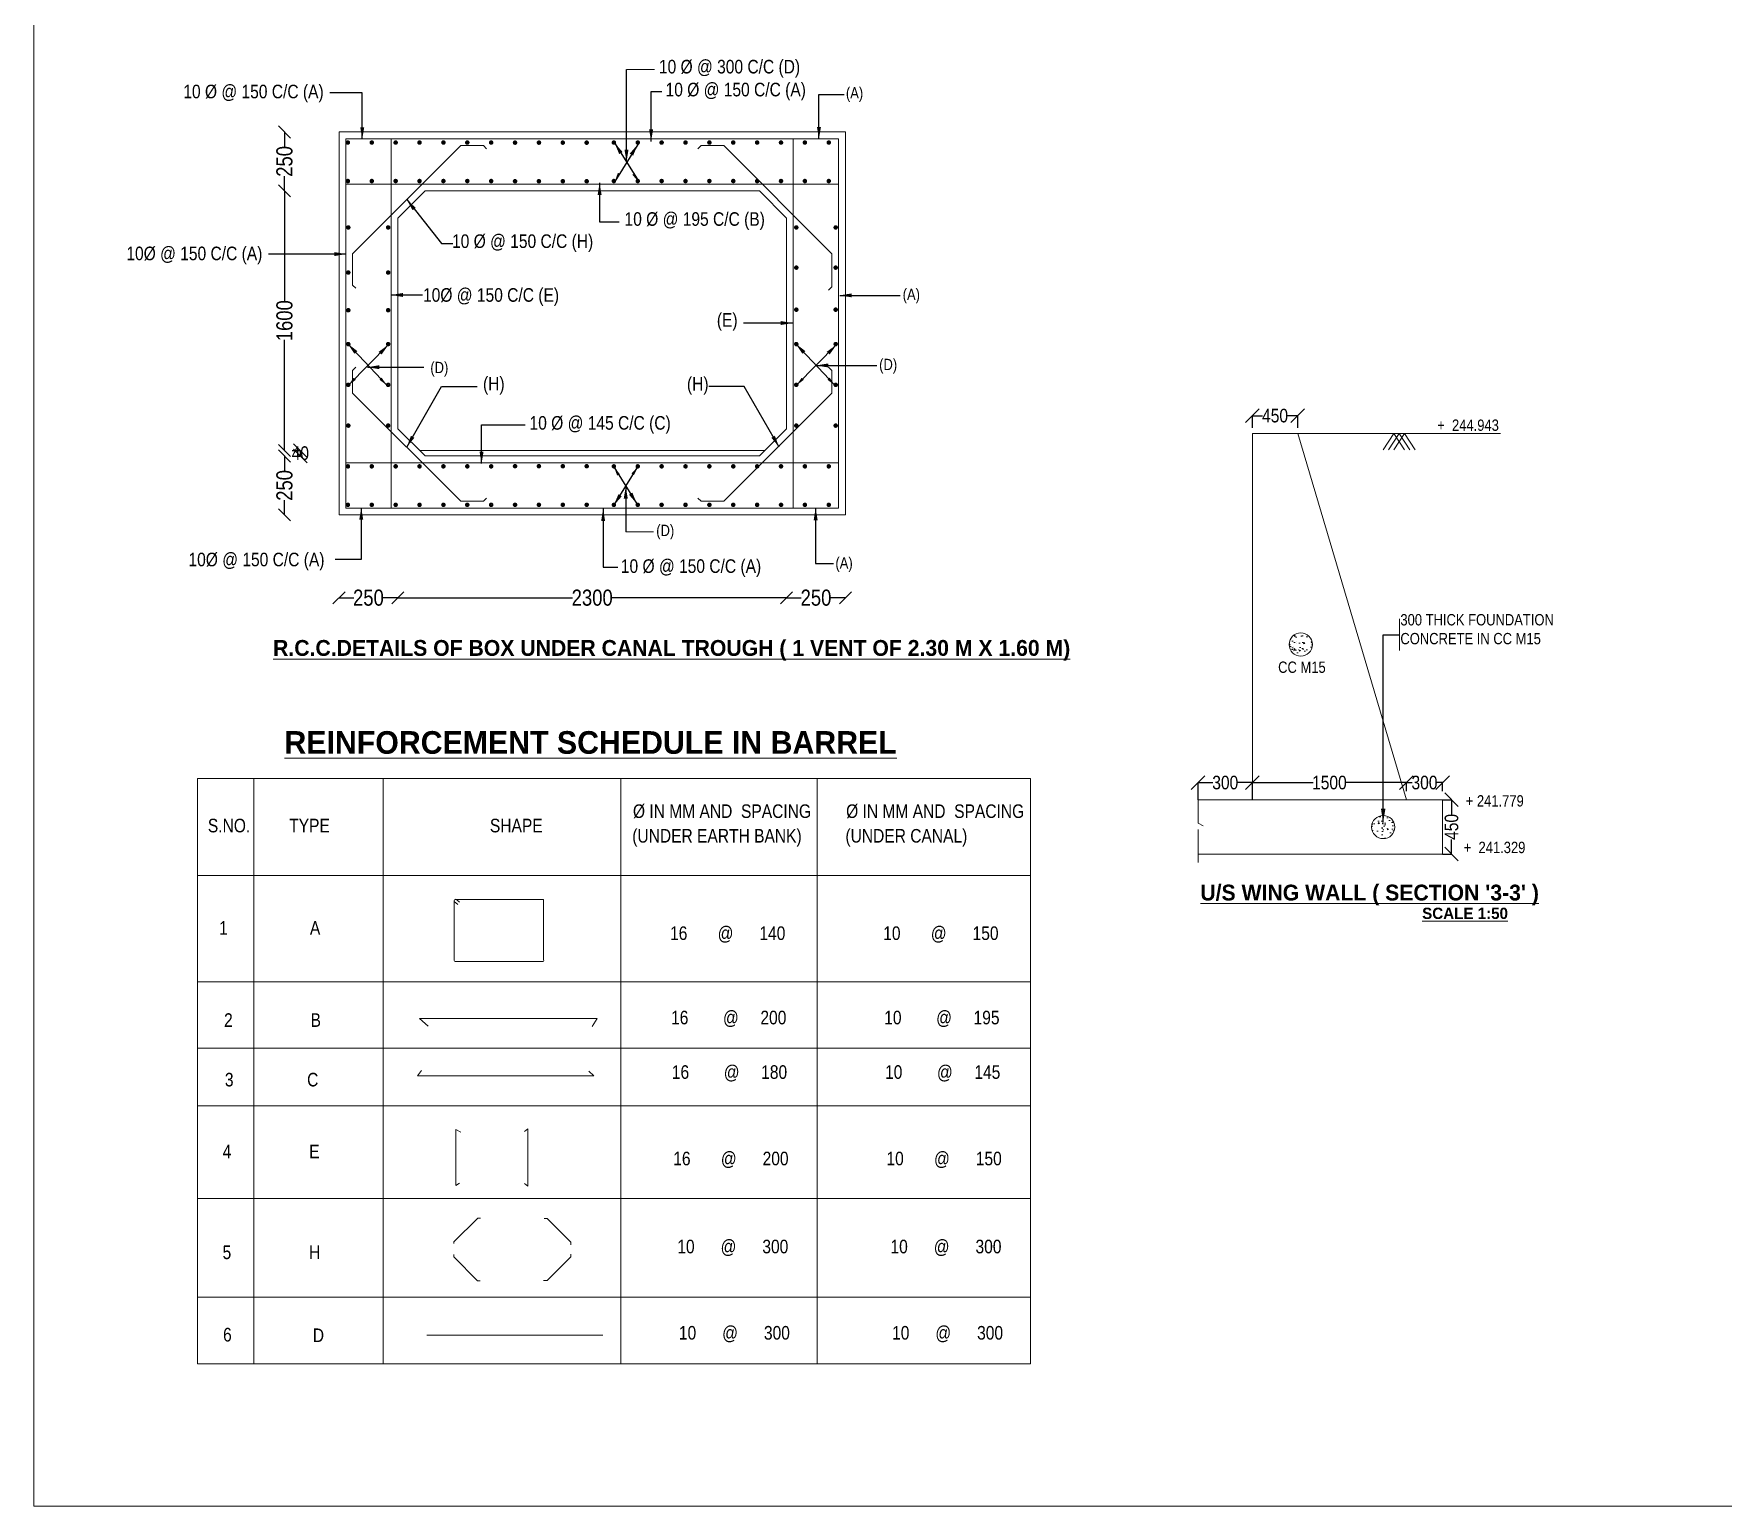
# Model space of a CAD drawing. Header units: inches. Extents: x -127010 to -52393, y 506486 to 562474.
# Drawn here: x -127010 to -89701, y 506486 to 539004 of the extents above; entities that cross this region are included whole.
import ezdxf

# ---------------------------------------------------------------- set-up
doc = ezdxf.new("R2010")
doc.units = ezdxf.units.IN
doc.header["$LTSCALE"] = 1000
doc.header["$MEASUREMENT"] = 0
for name, color, linetype in [('abutment', 6, 'Continuous'), ('DIM', 3, 'Continuous'), ('STEEL', 5, 'Continuous'), ('TEXT_GENERAL', 4, 'Continuous')]:
    doc.layers.add(name, color=color, linetype=linetype)
doc.styles.add('ARIAL NARROW', font='ARIALN.TTF')
doc.styles.add('CITYBLUEPR', font='cityb___.ttf')
doc.dimstyles.new('STANDARD$0', dxfattribs={"dimscale": 88.888889, "dimtxt": 0.02, "dimasz": 0.02, "dimexe": 0.05, "dimexo": 0.1, "dimgap": 0.002, "dimtad": 2, "dimdec": 0, "dimzin": 1, "dimdsep": 46, "dimtxsty": 'Standard', "dimblk": 'OBLIQUE', "dimcen": 0.09, "dimadec": 0, "dimazin": 0, "dimtfac": 1, "dimtdec": 4, "dimtofl": 0, "dimtmove": 0, "dimatfit": 3, "dimfxl": 1, "dimtolj": 1, "dimtzin": 1, "dimarcsym": 0})
doc.dimstyles.new('STANDARD$7', dxfattribs={"dimtxt": 2, "dimasz": 2, "dimexe": 1.25, "dimexo": 0.625, "dimtad": 1, "dimdec": 0, "dimlfac": 0.5, "dimdsep": 46, "dimtxsty": 'Standard', "dimblk": 'OBLIQUE', "dimcen": 2.5, "dimadec": 0, "dimazin": 0, "dimtfac": 1, "dimtdec": 0, "dimtmove": 0, "dimatfit": 3, "dimfxl": 1, "dimtolj": 1, "dimtzin": 0, "dimarcsym": 0})

# ---------------------------------------------------------------- blocks, each defined once
blk = doc.blocks.new('_Oblique')
at = {"color": 0, "linetype": 'ByBlock', "lineweight": -2}
blk.add_line((-0.5, -0.5), (0.5, 0.5), dxfattribs=at)
blk = doc.blocks.new('*D37')
at = {"layer": 'Defpoints', "color": 0, "transparency": 16777216}
for p in [(-100098, 530570), (-100098, 530303), (-99098, 530303)]:
    blk.add_point(p, dxfattribs=at)
at = {"layer": 'STEEL', "color": 0, "lineweight": -2, "transparency": 16777216}
for p, q in [((-100098, 530304), (-100098, 530571)), ((-100098, 530570), (-99875, 530570)), ((-99098, 530570), (-99321, 530570)), ((-99098, 530304), (-99098, 530571))]:
    blk.add_line(p, q, dxfattribs=at)
at = {"layer": 'STEEL', "color": 0, "lineweight": -2, "transparency": 16777216, "xscale": 300, "yscale": 300, "zscale": 300, "rotation": 180}
blk.add_blockref('_Oblique', (-100098, 530570), dxfattribs=at)
at = {"layer": 'STEEL', "color": 0, "lineweight": -2, "transparency": 16777216, "xscale": 300, "yscale": 300, "zscale": 300}
blk.add_blockref('_Oblique', (-99098, 530570), dxfattribs=at)
at = {"layer": 'STEEL', "color": 0, "lineweight": 13, "transparency": 16777216, "insert": (-99598, 530570), "char_height": 300, "attachment_point": 5, "style": 'ARIAL NARROW'}
blk.add_mtext('\\A1;450', dxfattribs=at)
blk = doc.blocks.new('*D38')
at = {"layer": 'Defpoints', "color": 0, "transparency": 16777216}
for p in [(-100098, 522466), (-100098, 522278), (-96698, 522278)]:
    blk.add_point(p, dxfattribs=at)
at = {"layer": 'STEEL', "color": 0, "lineweight": -2, "transparency": 16777216}
for p, q in [((-100098, 522279), (-100098, 522468)), ((-100098, 522466), (-98754, 522466)), ((-96698, 522466), (-98042, 522466)), ((-96698, 522278), (-96698, 522468))]:
    blk.add_line(p, q, dxfattribs=at)
at = {"layer": 'STEEL', "color": 0, "lineweight": -2, "transparency": 16777216, "xscale": 300, "yscale": 300, "zscale": 300, "rotation": 180}
blk.add_blockref('_Oblique', (-100098, 522466), dxfattribs=at)
at = {"layer": 'STEEL', "color": 0, "lineweight": -2, "transparency": 16777216, "xscale": 300, "yscale": 300, "zscale": 300}
blk.add_blockref('_Oblique', (-96698, 522466), dxfattribs=at)
at = {"layer": 'STEEL', "color": 0, "lineweight": 13, "transparency": 16777216, "insert": (-98398, 522466), "char_height": 300, "attachment_point": 5, "style": 'ARIAL NARROW'}
blk.add_mtext('\\A1;1500', dxfattribs=at)
blk = doc.blocks.new('*D39')
at = {"layer": 'Defpoints', "color": 0, "transparency": 16777216}
for p in [(-96698, 522466), (-96698, 522278), (-95898, 522278)]:
    blk.add_point(p, dxfattribs=at)
at = {"layer": 'STEEL', "color": 0, "lineweight": -2, "transparency": 16777216}
for p, q in [((-96698, 522278), (-96698, 522468)), ((-96698, 522466), (-96570, 522466)), ((-95898, 522466), (-96026, 522466)), ((-95898, 522278), (-95898, 522468))]:
    blk.add_line(p, q, dxfattribs=at)
at = {"layer": 'STEEL', "color": 0, "lineweight": -2, "transparency": 16777216, "xscale": 300, "yscale": 300, "zscale": 300, "rotation": 180}
blk.add_blockref('_Oblique', (-96698, 522466), dxfattribs=at)
at = {"layer": 'STEEL', "color": 0, "lineweight": -2, "transparency": 16777216, "xscale": 300, "yscale": 300, "zscale": 300}
blk.add_blockref('_Oblique', (-95898, 522466), dxfattribs=at)
at = {"layer": 'STEEL', "color": 0, "lineweight": 13, "transparency": 16777216, "insert": (-96298, 522466), "char_height": 300, "attachment_point": 5, "style": 'ARIAL NARROW'}
blk.add_mtext('\\A1;300', dxfattribs=at)
blk = doc.blocks.new('*D30')
at = {"layer": 'Defpoints', "color": 0, "transparency": 16777216}
for p in [(-121486, 536836), (-121486, 535536), (-121473, 535536)]:
    blk.add_point(p, dxfattribs=at)
at = {"layer": 'DIM', "color": 0, "lineweight": -2, "transparency": 16777216}
for p, q in [((-121481, 536836), (-121471, 536836)), ((-121473, 536836), (-121473, 536511)), ((-121473, 535536), (-121473, 535861)), ((-121481, 535536), (-121471, 535536))]:
    blk.add_line(p, q, dxfattribs=at)
at = {"layer": 'DIM', "color": 0, "lineweight": -2, "transparency": 16777216, "xscale": 266.6666666666666, "yscale": 266.6666666666666, "zscale": 266.6666666666666}
for p, rotation in [((-121473, 536836), 90), ((-121473, 535536), 270)]:
    blk.add_blockref('_Oblique', p, dxfattribs=dict(at, rotation=rotation))
at = {"layer": 'DIM', "color": 0, "lineweight": 13, "transparency": 16777216, "insert": (-121473, 536186), "char_height": 355.6, "attachment_point": 5, "rotation": 90, "style": 'ARIAL NARROW'}
blk.add_mtext('\\A1;250', dxfattribs=at)
blk = doc.blocks.new('*D31')
at = {"layer": 'Defpoints', "color": 0, "transparency": 16777216}
for p in [(-121486, 535536), (-121486, 529800), (-121473, 529800)]:
    blk.add_point(p, dxfattribs=at)
at = {"layer": 'DIM', "color": 0, "lineweight": -2, "transparency": 16777216}
for p, q in [((-121481, 535536), (-121471, 535536)), ((-121473, 535536), (-121473, 533090)), ((-121473, 529800), (-121473, 532246)), ((-121481, 529800), (-121471, 529800))]:
    blk.add_line(p, q, dxfattribs=at)
at = {"layer": 'DIM', "color": 0, "lineweight": -2, "transparency": 16777216, "xscale": 266.6666666666666, "yscale": 266.6666666666666, "zscale": 266.6666666666666}
for p, rotation in [((-121473, 535536), 90), ((-121473, 529800), 270)]:
    blk.add_blockref('_Oblique', p, dxfattribs=dict(at, rotation=rotation))
at = {"layer": 'DIM', "color": 0, "lineweight": 13, "transparency": 16777216, "insert": (-121473, 532668), "char_height": 355.6, "attachment_point": 5, "rotation": 90, "style": 'ARIAL NARROW'}
blk.add_mtext('\\A1;1600', dxfattribs=at)
blk = doc.blocks.new('*D32')
at = {"layer": 'Defpoints', "color": 0, "transparency": 16777216}
for p in [(-121466, 529680), (-121473, 528380), (-121466, 528380)]:
    blk.add_point(p, dxfattribs=at)
at = {"layer": 'DIM', "color": 0, "lineweight": -2, "transparency": 16777216}
for p, q in [((-121471, 529680), (-121475, 529680)), ((-121473, 529680), (-121473, 529355)), ((-121473, 528380), (-121473, 528705)), ((-121471, 528380), (-121475, 528380))]:
    blk.add_line(p, q, dxfattribs=at)
at = {"layer": 'DIM', "color": 0, "lineweight": -2, "transparency": 16777216, "xscale": 266.6666666666666, "yscale": 266.6666666666666, "zscale": 266.6666666666666}
for p, rotation in [((-121473, 529680), 90), ((-121473, 528380), 270)]:
    blk.add_blockref('_Oblique', p, dxfattribs=dict(at, rotation=rotation))
at = {"layer": 'DIM', "color": 0, "lineweight": 13, "transparency": 16777216, "insert": (-121473, 529030), "char_height": 355.6, "attachment_point": 5, "rotation": 90, "style": 'ARIAL NARROW'}
blk.add_mtext('\\A1;250', dxfattribs=at)
blk = doc.blocks.new('*D33')
at = {"layer": 'Defpoints', "color": 0, "transparency": 16777216}
for p in [(-118969, 526566), (-110386, 526566), (-110386, 526549)]:
    blk.add_point(p, dxfattribs=at)
at = {"layer": 'DIM', "color": 0, "lineweight": -2, "transparency": 16777216}
for p, q in [((-118969, 526562), (-118969, 526548)), ((-118969, 526549), (-115116, 526549)), ((-110386, 526549), (-114240, 526549)), ((-110386, 526562), (-110386, 526548))]:
    blk.add_line(p, q, dxfattribs=at)
at = {"layer": 'DIM', "color": 0, "lineweight": -2, "transparency": 16777216, "xscale": 266.6666666666666, "yscale": 266.6666666666666, "zscale": 266.6666666666666, "rotation": 180}
blk.add_blockref('_Oblique', (-118969, 526549), dxfattribs=at)
at = {"layer": 'DIM', "color": 0, "lineweight": -2, "transparency": 16777216, "xscale": 266.6666666666666, "yscale": 266.6666666666666, "zscale": 266.6666666666666}
blk.add_blockref('_Oblique', (-110386, 526549), dxfattribs=at)
at = {"layer": 'DIM', "color": 0, "lineweight": 13, "transparency": 16777216, "insert": (-114678, 526549), "char_height": 355.6, "attachment_point": 5, "style": 'ARIAL NARROW'}
blk.add_mtext('\\A1;2300', dxfattribs=at)
blk = doc.blocks.new('*D34')
at = {"layer": 'Defpoints', "color": 0, "transparency": 16777216}
for p in [(-110386, 526549), (-109086, 526549), (-109086, 526549)]:
    blk.add_point(p, dxfattribs=at)
at = {"layer": 'DIM', "color": 0, "lineweight": -2, "transparency": 16777216}
for p, q in [((-110386, 526554), (-110386, 526551)), ((-110386, 526549), (-110061, 526549)), ((-109086, 526549), (-109412, 526549)), ((-109086, 526554), (-109086, 526551))]:
    blk.add_line(p, q, dxfattribs=at)
at = {"layer": 'DIM', "color": 0, "lineweight": -2, "transparency": 16777216, "xscale": 266.6666666666666, "yscale": 266.6666666666666, "zscale": 266.6666666666666, "rotation": 180}
blk.add_blockref('_Oblique', (-110386, 526549), dxfattribs=at)
at = {"layer": 'DIM', "color": 0, "lineweight": -2, "transparency": 16777216, "xscale": 266.6666666666666, "yscale": 266.6666666666666, "zscale": 266.6666666666666}
blk.add_blockref('_Oblique', (-109086, 526549), dxfattribs=at)
at = {"layer": 'DIM', "color": 0, "lineweight": 13, "transparency": 16777216, "insert": (-109736, 526549), "char_height": 355.6, "attachment_point": 5, "style": 'ARIAL NARROW'}
blk.add_mtext('\\A1;250', dxfattribs=at)
blk = doc.blocks.new('*D35')
at = {"layer": 'Defpoints', "color": 0, "transparency": 16777216}
for p in [(-120269, 526549), (-118969, 526549), (-118969, 526549)]:
    blk.add_point(p, dxfattribs=at)
at = {"layer": 'DIM', "color": 0, "lineweight": -2, "transparency": 16777216}
for p, q in [((-120269, 526554), (-120269, 526551)), ((-120269, 526549), (-119944, 526549)), ((-118969, 526549), (-119294, 526549)), ((-118969, 526554), (-118969, 526551))]:
    blk.add_line(p, q, dxfattribs=at)
at = {"layer": 'DIM', "color": 0, "lineweight": -2, "transparency": 16777216, "xscale": 266.6666666666666, "yscale": 266.6666666666666, "zscale": 266.6666666666666, "rotation": 180}
blk.add_blockref('_Oblique', (-120269, 526549), dxfattribs=at)
at = {"layer": 'DIM', "color": 0, "lineweight": -2, "transparency": 16777216, "xscale": 266.6666666666666, "yscale": 266.6666666666666, "zscale": 266.6666666666666}
blk.add_blockref('_Oblique', (-118969, 526549), dxfattribs=at)
at = {"layer": 'DIM', "color": 0, "lineweight": 13, "transparency": 16777216, "insert": (-119619, 526549), "char_height": 355.6, "attachment_point": 5, "style": 'ARIAL NARROW'}
blk.add_mtext('\\A1;250', dxfattribs=at)
blk = doc.blocks.new('*D36')
at = {"color": 0, "linetype": 'ByBlock', "lineweight": -2, "transparency": 16777216}
for p, q in [((-121302, 529800), (-121123, 529800)), ((-121123, 529680), (-121123, 529800)), ((-121182, 529680), (-121123, 529680))]:
    blk.add_line(p, q, dxfattribs=at)
at = {"layer": 'Defpoints', "color": 0, "linetype": 'ByBlock', "transparency": 16777216}
for p in [(-121302, 529800), (-121123, 529800), (-121182, 529680)]:
    blk.add_point(p, dxfattribs=at)
at = {"color": 0, "linetype": 'ByBlock', "lineweight": -2, "transparency": 16777216, "xscale": 300, "yscale": 300, "zscale": 300}
for p, rotation in [((-121123, 529800), 90), ((-121123, 529680), 270)]:
    blk.add_blockref('_Oblique', p, dxfattribs=dict(at, rotation=rotation))
at = {"color": 0, "linetype": 'ByBlock', "lineweight": 13, "transparency": 16777216, "insert": (-121123, 529740), "char_height": 300, "attachment_point": 5, "rotation": 1, "style": 'ARIAL NARROW'}
blk.add_mtext('\\A1;40', dxfattribs=at)
blk = doc.blocks.new('*D116')
at = {"layer": 'Defpoints', "color": 0, "transparency": 16777216}
for p in [(-95898, 522088), (-95898, 520888), (-95701, 520888)]:
    blk.add_point(p, dxfattribs=at)
at = {"layer": 'STEEL', "color": 0, "lineweight": -2, "transparency": 16777216}
for p, q in [((-95897, 522088), (-95699, 522088)), ((-95701, 522088), (-95701, 521765)), ((-95701, 520888), (-95701, 521211)), ((-95897, 520888), (-95699, 520888))]:
    blk.add_line(p, q, dxfattribs=at)
at = {"layer": 'STEEL', "color": 0, "lineweight": -2, "transparency": 16777216, "xscale": 300, "yscale": 300, "zscale": 300}
for p, rotation in [((-95701, 522088), 90), ((-95701, 520888), 270)]:
    blk.add_blockref('_Oblique', p, dxfattribs=dict(at, rotation=rotation))
at = {"layer": 'STEEL', "color": 0, "lineweight": 13, "transparency": 16777216, "insert": (-95701, 521488), "char_height": 300, "attachment_point": 5, "rotation": 90, "style": 'ARIAL NARROW'}
blk.add_mtext('\\A1;450', dxfattribs=at)
blk = doc.blocks.new('*D117')
at = {"layer": 'Defpoints', "color": 0, "transparency": 16777216}
for p in [(-101298, 522466), (-101298, 522088), (-100098, 522088)]:
    blk.add_point(p, dxfattribs=at)
at = {"layer": 'STEEL', "color": 0, "lineweight": -2, "transparency": 16777216}
for p, q in [((-101298, 522089), (-101298, 522468)), ((-101298, 522466), (-100970, 522466)), ((-100098, 522466), (-100426, 522466)), ((-100098, 522089), (-100098, 522468))]:
    blk.add_line(p, q, dxfattribs=at)
at = {"layer": 'STEEL', "color": 0, "lineweight": -2, "transparency": 16777216, "xscale": 300, "yscale": 300, "zscale": 300, "rotation": 180}
blk.add_blockref('_Oblique', (-101298, 522466), dxfattribs=at)
at = {"layer": 'STEEL', "color": 0, "lineweight": -2, "transparency": 16777216, "xscale": 300, "yscale": 300, "zscale": 300}
blk.add_blockref('_Oblique', (-100098, 522466), dxfattribs=at)
at = {"layer": 'STEEL', "color": 0, "lineweight": 13, "transparency": 16777216, "insert": (-100698, 522466), "char_height": 300, "attachment_point": 5, "style": 'ARIAL NARROW'}
blk.add_mtext('\\A1;300', dxfattribs=at)

msp = doc.modelspace()

# ---------------------------------------------------------------- hatches: boundary and pattern name
at = {"linetype": 'ByBlock', "lineweight": 13}
h = msp.add_hatch(dxfattribs=at)
h.set_pattern_fill('AR-CONC', scale=45, style=0)
h.set_pattern_definition([(130, (721879.78, 217035.5), (-322.76708, -28.23846), [33.75, -371.25]), (185, (721879.78, 217035.5), (62.4381, 338.48646), [27, -297]), (79.5486, (721852.88, 217033.14), (-260.32922, 310.24779), [28.68309, -315.51395]), (133.8158, (721879.78, 217125.5), (-480.25847, -74.48356), [50.625, -556.875]), (83.3644, (721839.76, 217119.3), (-420.59822, 438.35304), [43.02463, -473.27085]), (188.8158, (721879.8, 217125.5), (-420.59788, 438.35337), [40.5, -445.5]), (159, (721834.78, 217103), (-268.60817, -181.1785), [33.75, -371.25]), (214, (721834.78, 217103), (-109.4919, 326.31752), [27, -297]), (108.5486, (721812.4, 217087.9), (-378.10018, 145.13872), [28.68309, -315.51395]), (142.5, (721879.78, 217035.5), (-5.471935, 149.802234), [0, -293.4, 0, -301.5, 0, -298.125]), (172.5, (721879.78, 217035.5), (-118.381292, 177.48527), [0, -171.9, 0, -286.65, 0, -113.625]), (212.5, (721980.13, 217035.5), (-240.220096, -10.149692), [0, -112.5, 0, -351, 0, -465.75]), (222.5, (722025.13, 217035.5), (-262.433776, 45.04724), [0, -146.25, 0, -233.1, 0, -330.75])])
edge = h.paths.add_edge_path()
edge.add_arc((-99030.3, 525516.3), 256.4, 0, 360)
h = msp.add_hatch(dxfattribs=at)
h.set_pattern_fill('AR-CONC', scale=45, style=0)
h.set_pattern_definition([(130, (723694.86, 217403.8), (-322.76708, -28.23846), [33.75, -371.25]), (185, (723694.86, 217403.8), (62.4381, 338.48646), [27, -297]), (79.5486, (723667.96, 217401.45), (-260.32922, 310.24779), [28.68309, -315.51395]), (133.8158, (723694.86, 217493.8), (-480.25847, -74.48356), [50.625, -556.875]), (83.3644, (723654.83, 217487.6), (-420.59822, 438.35304), [43.02463, -473.27085]), (188.8158, (723694.86, 217493.8), (-420.59788, 438.35337), [40.5, -445.5]), (159, (723649.86, 217471.3), (-268.60817, -181.1785), [33.75, -371.25]), (214, (723649.86, 217471.3), (-109.4919, 326.31752), [27, -297]), (108.5486, (723627.47, 217456.2), (-378.10018, 145.13872), [28.68309, -315.51395]), (142.5, (723694.86, 217403.81), (-5.471935, 149.802234), [0, -293.4, 0, -301.5, 0, -298.125]), (172.5, (723694.86, 217403.8), (-118.381292, 177.48527), [0, -171.9, 0, -286.65, 0, -113.625]), (212.5, (723795.2, 217403.81), (-240.220096, -10.149692), [0, -112.5, 0, -351, 0, -465.75]), (222.5, (723840.2, 217403.8), (-262.433776, 45.04724), [0, -146.25, 0, -233.1, 0, -330.75])])
edge = h.paths.add_edge_path()
edge.add_arc((-97208.3, 521484.9), 256.4, 0, 360)

# ---------------------------------------------------------------- linework, layer by layer
at = {"color": 7, "linetype": 'ByBlock', "lineweight": 13}
for p, q in [((-127009.6, 555146.7), (-127009.6, 506485.5)), ((-100097.8, 522088.2), (-100097.8, 530178.2)), ((-100097.8, 530178.2), (-99097.8, 530178.2)), ((-99097.8, 530178.2), (-94617.8, 530178.2)), ((-99097.8, 530178.2), (-96697.8, 522088.2)), ((-96977.2, 530179.2), (-97212.5, 529818.7)), ((-96977.2, 530178.2), (-97212.5, 529817.8)), ((-96857.8, 530179.2), (-97093, 529818.7)), ((-96857.8, 530178.2), (-97093, 529817.8)), ((-96977.2, 530178.2), (-96741.9, 529817.8)), ((-96738.4, 530179.2), (-96973.6, 529818.7)), ((-96738.4, 530178.2), (-96973.6, 529817.8)), ((-96857.8, 530179.2), (-96622.5, 529818.7)), ((-96857.8, 530178.2), (-96622.5, 529817.8)), ((-96738.4, 530179.2), (-96503.1, 529818.7)), ((-96738.4, 530178.2), (-96503.1, 529817.8)), ((-96849.2, 526081.6), (-96849.2, 525381.6)), ((-101297.8, 522302.9), (-101297.8, 521572)), ((-100097.8, 522088.2), (-101297.8, 522088.2)), ((-96497.8, 522088.2), (-100097.8, 522088.2)), ((-97297.8, 522088.2), (-96497.8, 522088.2)), ((-96697.8, 522088.2), (-95897.8, 522088.2)), ((-95897.8, 522088.2), (-95897.8, 520888.2)), ((-101297.8, 521572), (-101182.2, 521514.3)), ((-101296.5, 521427.9), (-101297.8, 520702.9)), ((-100053.3, 520888.2), (-101298.1, 520888.2)), ((-96497.8, 520888.2), (-100053.3, 520888.2)), ((-95897.8, 520888.2), (-96497.8, 520888.2)), ((-52406.1, 506485.5), (-127009.6, 506485.5))]:
    msp.add_line(p, q, dxfattribs=at)
at = {"layer": 'abutment', "color": 7, "lineweight": 13}
for p, q in [((-123394.4, 522556), (-123394.4, 509627.7)), ((-123394.4, 522556), (-105001.9, 522556)), ((-122150.3, 522556), (-122150.3, 509627.7)), ((-119294.2, 522556), (-119294.2, 509627.7)), ((-114044.8, 522556), (-114044.8, 514676.3)), ((-109709.8, 522556), (-109709.8, 514676.3)), ((-109709.8, 522556), (-109709.8, 514676.3)), ((-109709.8, 522556), (-109709.8, 514676.3)), ((-105001.9, 522556), (-105001.9, 514676.3)), ((-109709.8, 521635.2), (-109709.8, 509627.7)), ((-109709.8, 521635.2), (-109709.8, 520411.4)), ((-105001.9, 521635.2), (-105001.9, 509627.7)), ((-105001.9, 521635.2), (-105001.9, 520411.4)), ((-119810.5, 520411.4), (-123394.4, 520411.4)), ((-119810.5, 520411.4), (-105001.9, 520411.4)), ((-117723.6, 519838.5), (-117648.3, 519771.5)), ((-117723.6, 518558.7), (-117723.6, 519838.5)), ((-117706.6, 519887.7), (-115763.4, 519887.7)), ((-117695.3, 519888.7), (-117670.6, 519874.3)), ((-117670.6, 519874.3), (-117609.9, 519829)), ((-115751.4, 519882.4), (-115751.4, 518558.5)), ((-115763.5, 518516), (-117683.6, 518516)), ((-123394.4, 518063.2), (-105001.9, 518063.2)), ((-118490.8, 517256.5), (-118297.9, 517090.6)), ((-118490.8, 517256.5), (-114570.8, 517256.5)), ((-114570.8, 517256.5), (-114677.3, 517077.8)), ((-123394.4, 516604.3), (-105001.9, 516604.3)), ((-118535.6, 515987.9), (-118447.3, 516107.9)), ((-118535.6, 515987.9), (-114643.4, 515987.9)), ((-114643.4, 515987.9), (-114749.9, 516095.1)), ((-123394.4, 515327.8), (-105001.9, 515327.8)), ((-117688.9, 514805), (-117688.9, 513566.8)), ((-117688.9, 514805), (-117576.2, 514745.7)), ((-116101, 514817.6), (-116175.3, 514758.5)), ((-116101, 514817.6), (-116101, 513554.2)), ((-114044.8, 514676.3), (-114044.8, 509627.7)), ((-109709.8, 514676.3), (-109709.8, 509627.7)), ((-109709.8, 514676.3), (-109709.8, 509627.7)), ((-109709.8, 514676.3), (-109709.8, 509627.7)), ((-105001.9, 514676.3), (-105001.9, 509627.7)), ((-117688.9, 513566.8), (-117608.2, 513620.7)), ((-116101, 513554.2), (-116175.3, 513614.3)), ((-123394.4, 513278.9), (-105001.9, 513278.9)), ((-117732.5, 512324.7), (-117207.2, 512849.9)), ((-117207.2, 512849.9), (-117146.6, 512849.9)), ((-115673.2, 512839.8), (-115741.3, 512839.8)), ((-115148, 512314.5), (-115673.2, 512839.8)), ((-117732.5, 512324.7), (-117732.5, 512285.6)), ((-115148, 512314.5), (-115148, 512255.4)), ((-117733.4, 511990.7), (-117733.4, 512047.6)), ((-117208.2, 511465.5), (-117733.4, 511990.7)), ((-115675.1, 511468.1), (-115149.8, 511993.4)), ((-115149.8, 511993.4), (-115149.8, 512055.1)), ((-117208.2, 511465.5), (-117153.5, 511465.5)), ((-115675.1, 511468.1), (-115750, 511468.1)), ((-123394.4, 511105.1), (-105001.9, 511105.1)), ((-118327.6, 510265.1), (-114443.4, 510265.1)), ((-123394.4, 509627.7), (-105001.9, 509627.7))]:
    msp.add_line(p, q, dxfattribs=at)
for centre, radius, start, end in [((-117696.1, 519856.6), 32.9, 71.47677, 213.20333), ((-115760.1, 519879.8), 8.46, 349.91143, 120.53362), ((-117695.8, 518544.7), 30.8, 151.55972, 294.80998), ((-115778.1, 518543.1), 30.8, 248.94907, 32.19933)]:
    msp.add_arc(centre, radius, start, end, dxfattribs=at)
at = {"layer": 'DIM', "color": 7, "lineweight": 13}
for p, q in [((-113918.1, 538212.3, 5641.2), (-113303.5, 538212.3, 5641.2)), ((-120268.8, 536835.9), (-120268.8, 528379.9)), ((-120268.8, 536835.9), (-109086.4, 536835.9)), ((-120118.8, 536685.9), (-120118.8, 528529.9)), ((-120118.8, 536685.9), (-109236.4, 536685.9)), ((-119118.8, 536685.9), (-119118.8, 528529.9)), ((-110236.4, 536685.9), (-110236.4, 528529.9)), ((-109236.4, 536685.9), (-109236.4, 528529.9)), ((-109086.4, 536835.9), (-109086.4, 528379.9)), ((-120118.8, 535685.9), (-109236.4, 535685.9)), ((-118968.8, 534935.9), (-118368.8, 535535.9)), ((-118368.8, 535535.9), (-110986.4, 535535.9)), ((-110986.4, 535535.9), (-110386.4, 534935.9)), ((-118968.8, 534935.9), (-118968.8, 530279.9)), ((-110386.4, 534935.9), (-110386.4, 530279.9)), ((-118968.8, 530279.9), (-118368.8, 529679.9)), ((-110986.4, 529679.9), (-110386.4, 530279.9)), ((-110866.4, 529799.9), (-118488.8, 529799.9)), ((-109236.4, 529529.9), (-120118.8, 529529.9)), ((-110986.4, 529679.9), (-118368.8, 529679.9)), ((-109086.4, 528379.9), (-120268.8, 528379.9)), ((-109236.4, 528529.9), (-120118.8, 528529.9)), ((-113935.5, 528005.9), (-113322.1, 528005.9))]:
    msp.add_line(p, q, dxfattribs=at)
at = {"layer": 'DIM', "color": 7, "lineweight": 13, "const_width": 49.3, "elevation": 1880.4}
for points in [[(-120098, 536602.1, 1), (-120047.7, 536602.1, 1)], [(-119570.7, 536602.1, 1), (-119520.4, 536602.1, 1)], [(-119043.4, 536602.1, 1), (-118993.1, 536602.1, 1)], [(-118516.1, 536602.1, 1), (-118465.8, 536602.1, 1)], [(-117988.8, 536602.1, 1), (-117938.5, 536602.1, 1)], [(-117461.5, 536602.1, 1), (-117411.2, 536602.1, 1)], [(-116934.2, 536602.1, 1), (-116883.9, 536602.1, 1)], [(-116406.9, 536600.1, 1), (-116356.6, 536600.1, 1)], [(-115879.6, 536600.1, 1), (-115829.3, 536600.1, 1)], [(-115352.3, 536600.1, 1), (-115302, 536600.1, 1)], [(-114825, 536600.1, 1), (-114774.7, 536600.1, 1)], [(-114224.4, 536602.1, 1), (-114174.1, 536602.1, 1)], [(-113697.1, 536602.1, 1), (-113646.8, 536602.1, 1)], [(-113169.8, 536602.1, 1), (-113119.5, 536602.1, 1)], [(-112642.5, 536602.1, 1), (-112592.2, 536602.1, 1)], [(-112115.2, 536602.1, 1), (-112064.9, 536602.1, 1)], [(-111587.9, 536602.1, 1), (-111537.6, 536602.1, 1)], [(-111060.6, 536602.1, 1), (-111010.3, 536602.1, 1)], [(-110533.3, 536602.1, 1), (-110483, 536602.1, 1)], [(-110006, 536602.1, 1), (-109955.7, 536602.1, 1)], [(-109478.7, 536602.1, 1), (-109428.4, 536602.1, 1)], [(-120098, 535752.1, 1), (-120047.7, 535752.1, 1)], [(-119570.7, 535752.1, 1), (-119520.4, 535752.1, 1)], [(-119043.4, 535752.1, 1), (-118993.1, 535752.1, 1)], [(-118516.1, 535752.1, 1), (-118465.8, 535752.1, 1)], [(-117988.8, 535752.1, 1), (-117938.5, 535752.1, 1)], [(-117461.5, 535752.1, 1), (-117411.2, 535752.1, 1)], [(-116934.2, 535752.1, 1), (-116883.9, 535752.1, 1)], [(-116406.9, 535747.8, 1), (-116356.6, 535747.8, 1)], [(-115879.6, 535747.8, 1), (-115829.3, 535747.8, 1)], [(-115352.3, 535747.8, 1), (-115302, 535747.8, 1)], [(-114825, 535747.8, 1), (-114774.7, 535747.8, 1)], [(-114224.4, 535752.1, 1), (-114174.1, 535752.1, 1)], [(-113697.1, 535752.1, 1), (-113646.8, 535752.1, 1)], [(-113169.8, 535752.1, 1), (-113119.5, 535752.1, 1)], [(-112642.5, 535752.1, 1), (-112592.2, 535752.1, 1)], [(-112115.2, 535752.1, 1), (-112064.9, 535752.1, 1)], [(-111587.9, 535752.1, 1), (-111537.6, 535752.1, 1)], [(-111060.6, 535752.1, 1), (-111010.3, 535752.1, 1)], [(-110533.3, 535752.1, 1), (-110483, 535752.1, 1)], [(-110006, 535752.1, 1), (-109955.7, 535752.1, 1)], [(-109478.7, 535752.1, 1), (-109428.4, 535752.1, 1)], [(-120089.2, 534727.1, 1), (-120039, 534727.1, 1)], [(-119208.5, 534727.1, 1), (-119158.2, 534727.1, 1)], [(-110195.8, 534727.1, 1), (-110145.6, 534727.1, 1)], [(-109326.1, 534727.1, 1), (-109275.8, 534727.1, 1)], [(-110195.8, 533840.3, 1), (-110145.6, 533840.3, 1)], [(-109326.1, 533840.3, 1), (-109275.8, 533840.3, 1)], [(-120089.2, 533731.7, 1), (-120039, 533731.7, 1)], [(-119208.5, 533731.7, 1), (-119158.2, 533731.7, 1)], [(-120089.2, 532898.7, 1), (-120039, 532898.7, 1)], [(-119208.5, 532898.7, 1), (-119158.2, 532898.7, 1)], [(-110195.8, 532910.9, 1), (-110145.6, 532910.9, 1)], [(-109326.1, 532910.9, 1), (-109275.8, 532910.9, 1)], [(-120089.2, 532151.1, 1), (-120039, 532151.1, 1)], [(-119208.5, 532151.1, 1), (-119158.2, 532151.1, 1)], [(-110195.8, 532151.1, 1), (-110145.6, 532151.1, 1)], [(-109326.1, 532151.1, 1), (-109275.8, 532151.1, 1)], [(-120089.2, 531251.1, 1), (-120039, 531251.1, 1)], [(-119208.5, 531251.1, 1), (-119158.2, 531251.1, 1)], [(-110195.8, 531251.1, 1), (-110145.6, 531251.1, 1)], [(-109326.1, 531251.1, 1), (-109275.8, 531251.1, 1)], [(-120089.2, 530351.1, 1), (-120039, 530351.1, 1)], [(-119208.5, 530351.1, 1), (-119158.2, 530351.1, 1)], [(-110195.8, 530351.1, 1), (-110145.6, 530351.1, 1)], [(-109326.1, 530351.1, 1), (-109275.8, 530351.1, 1)], [(-120098, 529451.1, 1), (-120047.7, 529451.1, 1)], [(-119570.7, 529451.1, 1), (-119520.4, 529451.1, 1)], [(-119043.4, 529451.1, 1), (-118993.1, 529451.1, 1)], [(-118516.1, 529451.1, 1), (-118465.8, 529451.1, 1)], [(-117988.8, 529451.1, 1), (-117938.5, 529451.1, 1)], [(-117461.5, 529451.1, 1), (-117411.2, 529451.1, 1)], [(-116934.2, 529451.1, 1), (-116883.9, 529451.1, 1)], [(-116406.9, 529454.3, 1), (-116356.6, 529454.3, 1)], [(-115879.6, 529454.3, 1), (-115829.3, 529454.3, 1)], [(-115352.3, 529454.3, 1), (-115302, 529454.3, 1)], [(-114825, 529454.3, 1), (-114774.7, 529454.3, 1)], [(-114224.4, 529451.1, 1), (-114174.1, 529451.1, 1)], [(-113697.1, 529451.1, 1), (-113646.8, 529451.1, 1)], [(-113169.8, 529451.1, 1), (-113119.5, 529451.1, 1)], [(-112642.5, 529451.1, 1), (-112592.2, 529451.1, 1)], [(-112115.2, 529451.1, 1), (-112064.9, 529451.1, 1)], [(-111587.9, 529451.1, 1), (-111537.6, 529451.1, 1)], [(-111060.6, 529451.1, 1), (-111010.3, 529451.1, 1)], [(-110533.3, 529451.1, 1), (-110483, 529451.1, 1)], [(-110006, 529451.1, 1), (-109955.7, 529451.1, 1)], [(-109478.7, 529451.1, 1), (-109428.4, 529451.1, 1)], [(-120098, 528601.1, 1), (-120047.7, 528601.1, 1)], [(-119570.7, 528601.1, 1), (-119520.4, 528601.1, 1)], [(-119043.4, 528601.1, 1), (-118993.1, 528601.1, 1)], [(-118516.1, 528601.1, 1), (-118465.8, 528601.1, 1)], [(-117988.8, 528601.1, 1), (-117938.5, 528601.1, 1)], [(-117461.5, 528601.1, 1), (-117411.2, 528601.1, 1)], [(-116934.2, 528601.1, 1), (-116883.9, 528601.1, 1)], [(-116406.9, 528602, 1), (-116356.6, 528602, 1)], [(-115879.6, 528602, 1), (-115829.3, 528602, 1)], [(-115352.3, 528602, 1), (-115302, 528602, 1)], [(-114825, 528602, 1), (-114774.7, 528602, 1)], [(-114224.4, 528601.1, 1), (-114174.1, 528601.1, 1)], [(-113697.1, 528601.1, 1), (-113646.8, 528601.1, 1)], [(-113169.8, 528601.1, 1), (-113119.5, 528601.1, 1)], [(-112642.5, 528601.1, 1), (-112592.2, 528601.1, 1)], [(-112115.2, 528601.1, 1), (-112064.9, 528601.1, 1)], [(-111587.9, 528601.1, 1), (-111537.6, 528601.1, 1)], [(-111060.6, 528601.1, 1), (-111010.3, 528601.1, 1)], [(-110533.3, 528601.1, 1), (-110483, 528601.1, 1)], [(-110006, 528601.1, 1), (-109955.7, 528601.1, 1)], [(-109478.7, 528601.1, 1), (-109428.4, 528601.1, 1)]]:
    msp.add_lwpolyline(points, format="xyb", close=True, dxfattribs=at)
at = {"layer": 'DIM', "color": 7, "lineweight": 13}
for points in [[(-119898.4, 533385.2), (-119968.8, 533456.2), (-119968.8, 534148.1), (-117581, 536535.9), (-117081, 536535.9), (-117010.5, 536464.9)], [(-109456.8, 533341.9), (-109386.4, 533412.8), (-109386.4, 534148.1), (-111774.3, 536535.9), (-112274.3, 536535.9), (-112344.7, 536464.9)], [(-119898.4, 531638.7), (-119968.8, 531567.7), (-119968.8, 531067.7), (-117581, 528679.9), (-117081, 528679.9), (-117010.5, 528750.8)], [(-109456.8, 531638.7), (-109386.4, 531567.7), (-109386.4, 531067.7), (-111774.3, 528679.9), (-112274.3, 528679.9), (-112344.7, 528750.8)]]:
    msp.add_lwpolyline(points, dxfattribs=at)
for points in [[(-114051.9, 535902.3, 3760.8), (-114178.1, 535743.6, 3760.8), (-114110.2, 535934.6, 3760.8)], [(-113738.8, 535926.2, 3760.8), (-113650.8, 535743.6, 3760.8), (-113793.3, 535887.8, 3760.8)], [(-119898, 531362.5), (-120061.3, 531242.3), (-119945.8, 531409)], [(-119329.2, 531411), (-119216.7, 531242.3), (-119377.8, 531365.3)], [(-110004.2, 531362.5), (-110167.5, 531242.3), (-110052, 531409)], [(-109435.4, 531411), (-109322.8, 531242.3), (-109484, 531365.3)], [(-114069.3, 529280.6, -1880.4), (-114195.5, 529439.3, -1880.4), (-114127.6, 529248.2, -1880.4)], [(-113756.2, 529256.7, -1880.4), (-113668.2, 529439.3, -1880.4), (-113810.7, 529295.1, -1880.4)]]:
    msp.add_solid(points, dxfattribs=at)
at = {"layer": 'TEXT_GENERAL', "color": 7, "lineweight": 13}
for p, q in [((-99193.9, 525470.4), (-99193.9, 525470.4)), ((-99190.2, 525367.1), (-99190.2, 525367.1)), ((-99130.4, 525593.1), (-99130.4, 525593.1)), ((-99128.1, 525529.7), (-99128.1, 525529.7)), ((-99089.2, 525410.5), (-99089.2, 525410.5)), ((-99054.8, 525386), (-99054.8, 525386)), ((-97225.9, 521556.2), (-97223.8, 521574.3)), ((-97208.9, 521558.9), (-97223.7, 521574.3)), ((-97247.6, 521454.1), (-97247.6, 521454.1)), ((-97233.3, 521456.2), (-97236, 521464.2)), ((-97223.8, 521462.5), (-97233.3, 521456.1)), ((-97223.8, 521462.6), (-97228.1, 521464.2)), ((-97208.9, 521558.8), (-97225.9, 521556.1)), ((-97210.2, 521419.6), (-97208, 521431.5)), ((-97198.7, 521420.9), (-97210.1, 521419.9)), ((-97198.8, 521420.9), (-97208, 521431.8)), ((-97206.2, 521541.7), (-97206.2, 521541.7)), ((-97203.9, 521555.6), (-97203.9, 521555.6))]:
    msp.add_line(p, q, dxfattribs=at)
for centre in [(-99030.3, 525516.3), (-97208.3, 521484.9)]:
    msp.add_circle(centre, 256.4, dxfattribs=at)

# ---------------------------------------------------------------- texts
at = {"color": 7, "lineweight": 13, "style": 'CITYBLUEPR'}
msp.add_text('%%UREINFORCEMENT SCHEDULE IN BARREL', height=500, dxfattribs=at).set_placement((-121474.2, 523103.3))
at = {"layer": 'abutment', "color": 7, "lineweight": 13}
for s, height, style, p in [('10 %%C @ 300 C/C (D)', 300, 'ARIAL NARROW', (-113204.3, 538128.5)), ('10 %%C @ 150 C/C (A)', 300, 'ARIAL NARROW', (-123707.3, 537579.5)), ('10 %%C @ 150 C/C (A)', 300, 'ARIAL NARROW', (-113057.5, 537622.5)), ('10 %%C @ 195 C/C (B)', 300, 'ARIAL NARROW', (-113963.7, 534763.5)), ('10%%C @ 150 C/C (A)', 300, 'ARIAL NARROW', (-124965.2, 534003.9)), ('10 %%C @ 150 C/C (H)', 300, 'ARIAL NARROW', (-117773.3, 534274.2)), ('10%%C @ 150 C/C (E)', 300, 'ARIAL NARROW', (-118413.7, 533086.2)), ('(E)', 300, 'ARIAL NARROW', (-111925.4, 532535.2)), ('(H)', 300, 'ARIAL NARROW', (-117088.9, 531127.2)), ('(H)', 300, 'ARIAL NARROW', (-112585.3, 531124.4)), ('10 %%C @ 145 C/C (C)', 300, 'ARIAL NARROW', (-116061.7, 530261.1)), ('10%%C @ 150 C/C (A)', 300, 'ARIAL NARROW', (-123593.3, 527243.9)), ('10 %%C @ 150 C/C (A)', 300, 'ARIAL NARROW', (-114045, 527098.2)), ('%%UR.C.C.DETAILS OF BOX UNDER CANAL TROUGH ( 1 VENT OF 2.30 M X 1.60 M)', 350, 'CITYBLUEPR', (-121725.5, 525265.7)), ('%%C IN MM AND  SPACING', 300, 'ARIAL NARROW', (-113778.5, 521685.7)), ('%%C IN MM AND  SPACING', 300, 'ARIAL NARROW', (-109070.5, 521685.7)), ('S.NO.         TYPE                                     SHAPE', 300, 'ARIAL NARROW', (-123165.1, 521368.1)), ('(UNDER EARTH BANK)', 300, 'ARIAL NARROW', (-113793.2, 521141.8)), ('(UNDER CANAL)', 300, 'ARIAL NARROW', (-109085.3, 521141.8)), ('1                   A', 300, 'ARIAL NARROW', (-122918, 519106.7)), ('   16       @      140', 300, 'ARIAL NARROW', (-113245.5, 518991)), ('   10       @      150', 300, 'ARIAL NARROW', (-108537.5, 518991)), ('2                  B', 300, 'ARIAL NARROW', (-122808.1, 517071.8)), ('   16        @     200', 300, 'ARIAL NARROW', (-113223.3, 517128)), ('   10        @     195', 300, 'ARIAL NARROW', (-108515.4, 517128)), ('3                 C', 300, 'ARIAL NARROW', (-122789.4, 515756.6)), ('   16        @     180', 300, 'ARIAL NARROW', (-113205.7, 515924.2)), ('   10        @     145', 300, 'ARIAL NARROW', (-108497.8, 515924.2)), ('4                  E', 300, 'ARIAL NARROW', (-122838.8, 514170.3)), ('   16       @      200', 300, 'ARIAL NARROW', (-113174.5, 514014.5)), ('   10       @      150', 300, 'ARIAL NARROW', (-108466.5, 514014.5)), (' 5                  H', 300, 'ARIAL NARROW', (-122936.2, 511943.5)), ('    10      @      300', 300, 'ARIAL NARROW', (-113180.5, 512070.7)), ('    10      @      300', 300, 'ARIAL NARROW', (-108472.6, 512070.7)), ('6', 300, 'ARIAL NARROW', (-122829.8, 510124.2)), ('          D', 300, 'ARIAL NARROW', (-121803.3, 510110.9)), ('     10      @      300', 300, 'ARIAL NARROW', (-113241, 510165.6)), ('     10      @      300', 300, 'ARIAL NARROW', (-108533, 510165.6))]:
    msp.add_text(s, height=height, dxfattribs=dict(at, style=style)).set_placement(p)
at = {"layer": 'abutment', "color": 7, "lineweight": 13, "char_height": 250, "style": 'ARIAL NARROW'}
for s, insert, attachment_point in [(' +  244.943', (-94655.2, 530358.6), 6), ('300 THICK FOUNDATION \\PCONCRETE IN CC M15', (-96830.2, 525853.4), 4), (' CC M15', (-98480.1, 525013.5), 6), ('+ 241.779', (-94105.5, 522061.9), 6), ('+  241.329', (-94070.1, 521033.1), 6)]:
    msp.add_mtext(s, dxfattribs=dict(at, insert=insert, attachment_point=attachment_point))
at = {"layer": 'DIM', "color": 7, "lineweight": 13, "style": 'ARIAL NARROW'}
for s, p in [('(A)', (-109074.9, 537575.6, -1880.4)), ('(A)', (-107821.3, 533123.9, -1880.4)), ('(D)', (-118252.4, 531509.6, -1880.4)), ('(D)', (-108340.8, 531576, -1880.4)), ('(D)', (-113263.4, 527911.3, -1880.4)), ('(A)', (-109306.6, 527193.2, -1880.4))]:
    msp.add_text(s, height=250, dxfattribs=at).set_placement(p)
at = {"layer": 'TEXT_GENERAL', "color": 7, "lineweight": 13, "style": 'CITYBLUEPR'}
msp.add_text("%%UU/S WING WALL ( SECTION '3-3' )", height=350, dxfattribs=at).set_placement((-101248.2, 519863.1))
at = {"layer": 'TEXT_GENERAL', "color": 7, "lineweight": 13, "insert": (-96349.9, 519704.1), "char_height": 250, "width": 2527.2, "attachment_point": 1, "style": 'CITYBLUEPR'}
msp.add_mtext('{\\LSCALE 1:50}', dxfattribs=at)

# ---------------------------------------------------------------- dimensions: what is measured, and where the dimension line sits
at = {"color": 7, "linetype": 'ByBlock', "lineweight": 13}
dim = msp.add_linear_dim(base=(-121123.1, 529799.9), p1=(-121182.2, 529679.9), p2=(-121302.2, 529799.9), angle=90, text='40', dimstyle='STANDARD$0', override={"dimscale": 1, "dimtxt": 300, "dimasz": 300, "dimexe": 0.18, "dimexo": 0.0625, "dimgap": 0.09, "dimtad": 0, "dimzin": 0, "dimtxsty": 'ARIAL NARROW', "dimblk1": 'Oblique', "dimblk2": 'Oblique', "dimsah": 1, "dimcen": 0.0851, "dimdle": 0.1, "dimtdec": 0, "dimtzin": 0}, dxfattribs=at)
dim.commit()
dim.dimension.update_dxf_attribs({"geometry": '*D36', "text_midpoint": (-121123.1, 529739.9), "dimtype": 160, "text_rotation": 1})
at = {"layer": 'DIM', "color": 7, "lineweight": 13}
for base, p1, p2, text, picture, middle in [((-121473.3, 535535.9), (-121485.6, 536835.9), (-121485.6, 535535.9), '250', '*D30', (-121473.3, 536185.9)), ((-121473.3, 529799.9), (-121485.6, 535535.9), (-121485.6, 529799.9), '1600', '*D31', (-121473.3, 532667.9)), ((-121473.3, 528379.9), (-121466.3, 529679.9), (-121466.3, 528379.9), '250', '*D32', (-121473.3, 529029.9))]:
    dim = msp.add_linear_dim(base=base, p1=p1, p2=p2, angle=90, text=text, dimstyle='STANDARD$0', override={"dimtxt": 4, "dimasz": 3, "dimexe": 0.02, "dimexo": 0.05, "dimgap": 0.008, "dimtad": 0, "dimtxsty": 'ARIAL NARROW', "dimblk1": 'Oblique', "dimblk2": 'Oblique', "dimsah": 1}, dxfattribs=at)
    dim.commit()
    dim.dimension.update_dxf_attribs({"geometry": picture, "text_midpoint": middle})
for base, p1, p2, text, picture, middle in [((-118968.8, 526549.3), (-120268.8, 526549.3), (-118968.8, 526549.3), '250', '*D35', (-119618.8, 526549.3)), ((-110386.4, 526549.3), (-118968.8, 526566.5), (-110386.4, 526566.5), '2300', '*D33', (-114677.6, 526549.3)), ((-109086.4, 526549.3), (-110386.4, 526549.3), (-109086.4, 526549.3), '250', '*D34', (-109736.4, 526549.3))]:
    dim = msp.add_linear_dim(base=base, p1=p1, p2=p2, text=text, dimstyle='STANDARD$0', override={"dimtxt": 4, "dimasz": 3, "dimexe": 0.02, "dimexo": 0.05, "dimgap": 0.008, "dimtad": 0, "dimtxsty": 'ARIAL NARROW', "dimblk1": 'Oblique', "dimblk2": 'Oblique', "dimsah": 1}, dxfattribs=at)
    dim.commit()
    dim.dimension.update_dxf_attribs({"geometry": picture, "text_midpoint": middle})
at = {"layer": 'STEEL', "color": 7, "lineweight": 13}
for base, p1, p2, angle, text, picture, middle in [((-100097.8, 530569.9), (-99097.8, 530303.2), (-100097.8, 530303.2), 180, '450', '*D37', (-99597.8, 530569.9)), ((-100097.8, 522466.4), (-96697.8, 522277.7), (-100097.8, 522278.3), 180, '1500', '*D38', (-98397.8, 522466.4)), ((-96697.8, 522466.4), (-95897.8, 522277.7), (-96697.8, 522277.7), 180, '300', '*D39', (-96297.8, 522466.4)), ((-95700.5, 520888.2), (-95897.8, 522088.2), (-95897.8, 520888.2), 90, '450', '*D116', (-95700.5, 521488.2))]:
    dim = msp.add_linear_dim(base=base, p1=p1, p2=p2, angle=angle, text=text, dimstyle='STANDARD$0', override={"dimscale": 1, "dimtxt": 300, "dimasz": 300, "dimexe": 1.25, "dimexo": 0.625, "dimgap": 0.625, "dimtad": 0, "dimlfac": 0.5, "dimzin": 8, "dimtxsty": 'ARIAL NARROW', "dimcen": 2.5, "dimtdec": 0, "dimtofl": 1, "dimtzin": 0}, dxfattribs=at)
    dim.commit()
    dim.dimension.update_dxf_attribs({"geometry": picture, "text_midpoint": middle})
dim = msp.add_linear_dim(base=(-101297.8, 522466.4), p1=(-100097.8, 522088.2), p2=(-101297.8, 522088.2), text='300', dimstyle='STANDARD$0', override={"dimscale": 1, "dimtxt": 300, "dimasz": 300, "dimexe": 1.25, "dimexo": 0.625, "dimgap": 0.625, "dimtad": 0, "dimlfac": 0.5, "dimzin": 8, "dimtxsty": 'ARIAL NARROW', "dimcen": 2.5, "dimtdec": 0, "dimtofl": 1, "dimtzin": 0}, dxfattribs=at)
dim.commit()
dim.dimension.update_dxf_attribs({"geometry": '*D117', "text_midpoint": (-100697.8, 522466.4)})

# ---------------------------------------------------------------- leaders
at = {"layer": 'abutment', "color": 7, "lineweight": 13}
msp.add_leader([(-110549.2, 529873.3), (-111320.6, 531215.5), (-112102.9, 531215.5)], dimstyle='STANDARD$7', override={"dimscale": 88.888889, "dimtxt": 4, "dimasz": 3, "dimexe": 0.02, "dimexo": 0.05, "dimgap": 0.008, "dimtad": 0, "dimlfac": 1, "dimzin": 1, "dimcen": 0.09, "dimdle": 0, "dimse1": 0, "dimse2": 0, "dimtdec": 4, "dimtofl": 0, "dimtzin": 1}, dxfattribs=at)
at = {"layer": 'DIM', "color": 7, "lineweight": 13}
for points in [[(-113920.3, 536176.5, 5641.2), (-113918.1, 538212.3, 5641.2)], [(-119755.9, 536675.1), (-119755.9, 537701.5), (-120469.1, 537701.5)], [(-113376.9, 536628.1), (-113376.9, 537727.8), (-113138.1, 537727.8)], [(-109670.9, 536676.6), (-109670.9, 537662.4), (-109113.3, 537662.4)], [(-114186.4, 536597, 5641.2), (-113650.8, 535743.6, 5641.2)], [(-113670.9, 536562.2, 3760.8), (-114178.1, 535743.6, 3760.8)], [(-114514.3, 535711.4), (-114514.3, 534854.2), (-114085.5, 534854.2)], [(-118774.9, 535342), (-118003.5, 534371.1), (-117752.5, 534371.1)], [(-120108.9, 534139.3), (-121829.1, 534139.3)], [(-119119.5, 533235.4), (-118426.8, 533237.1)], [(-109211.7, 533226.8), (-107873.8, 533226.8)], [(-110250.7, 532616.1), (-111334.8, 532616.1)], [(-120078.5, 532160.6), (-119216.7, 531242.3)], [(-119173.2, 532140.5), (-120061.3, 531242.3)], [(-110184.7, 532160.6), (-109322.8, 531242.3)], [(-109279.4, 532140.5), (-110167.5, 531242.3)], [(-119642.4, 531641.1, -1880.4), (-118393, 531639, -1880.4)], [(-109731.3, 531679), (-108393.3, 531679)], [(-118774.9, 529873.8), (-118003.5, 531216), (-117221.2, 531216)], [(-117121.4, 529510.6), (-117121.4, 530365.9), (-116156.2, 530365.9)], [(-114203.8, 528585.9), (-113668.2, 529439.3)], [(-113688.3, 528620.7, -1880.4), (-114195.5, 529439.3, -1880.4)], [(-113937.6, 529006.4), (-113935.5, 528005.9)], [(-119778.2, 528536.6), (-119778.2, 527396.3), (-120351, 527396.3)], [(-114436.3, 528510.7), (-114436.3, 527227.7), (-114115.3, 527227.7)], [(-109743.4, 528528.3), (-109743.4, 527302.4), (-109349.6, 527302.4)]]:
    msp.add_leader(points, dimstyle='STANDARD$7', override={"dimscale": 88.888889, "dimtxt": 4, "dimasz": 3, "dimexe": 0.02, "dimexo": 0.05, "dimgap": 0.008, "dimtad": 0, "dimlfac": 1, "dimzin": 1, "dimcen": 0.09, "dimdle": 0, "dimse1": 0, "dimse2": 0, "dimtdec": 4, "dimtofl": 0, "dimtzin": 1}, dxfattribs=at)
at = {"layer": 'STEEL', "color": 7, "lineweight": 13}
msp.add_leader([(-97210.3, 521587.3), (-97210.3, 525731.6), (-96849.2, 525731.6)], dimstyle='STANDARD$7', override={"dimasz": 300, "dimtad": 0}, dxfattribs=at)

doc.saveas('drawing.dxf')
